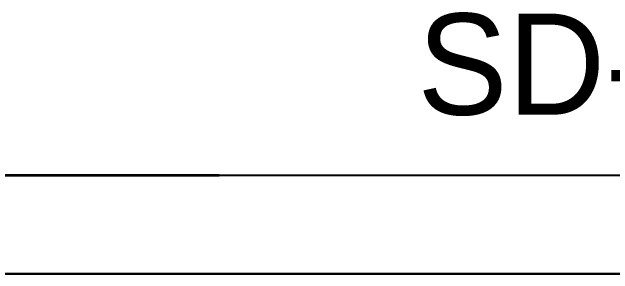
# Model space of a CAD drawing. Header units: metres. Extents: x 0.2 to 42.3, y 0.9 to 39.
# Drawn here: x 35.551 to 37.69, y 15.223 to 16.155 of the extents above; entities that cross this region are included whole.
import ezdxf

# ---------------------------------------------------------------- set-up
doc = ezdxf.new("R2010")
doc.units = ezdxf.units.M
doc.layers.add('BSA_BRANCH_LABEL', color=3, linetype='Continuous')
doc.layers.add('BSA_MATERIAL_SECTION', color=7, linetype='Continuous')

msp = doc.modelspace()

# ---------------------------------------------------------------- linework, layer by layer
at = {"layer": 'BSA_MATERIAL_SECTION'}
for p, q in [((36.2882, 15.5747), (33.4697, 15.5747)), ((33.4697, 15.5739), (36.2882, 15.5739)), ((36.2882, 15.5747), (39.1066, 15.5747)), ((39.1066, 15.5739), (36.2882, 15.5739)), ((33.4697, 15.2239), (36.2882, 15.2239)), ((36.2882, 15.2231), (33.4697, 15.2231)), ((39.1066, 15.2239), (36.2882, 15.2239)), ((36.2882, 15.2231), (39.1066, 15.2231))]:
    msp.add_line(p, q, dxfattribs=at)

# ---------------------------------------------------------------- texts
at = {"layer": 'BSA_BRANCH_LABEL'}
msp.add_text('SD-47', height=0.36, dxfattribs=at).set_placement((36.9937, 15.7898))

doc.saveas('drawing.dxf')
